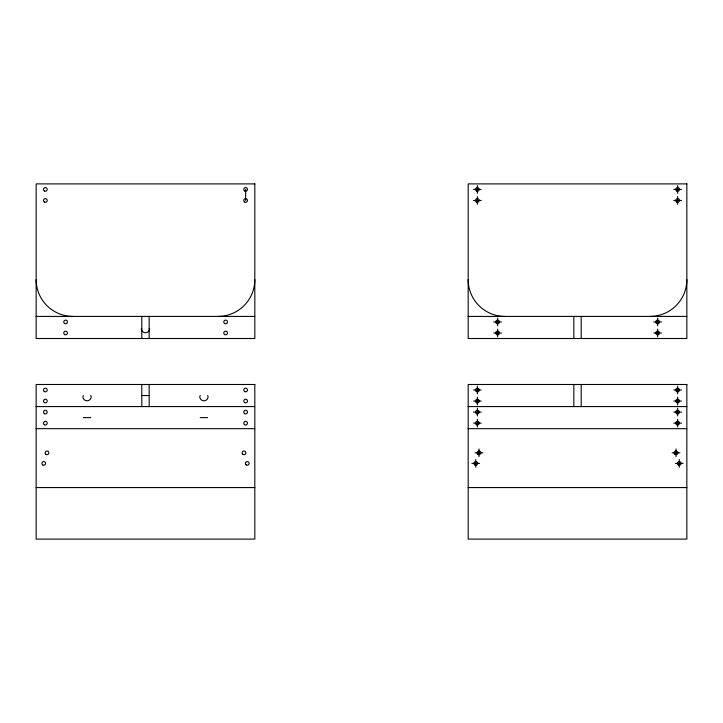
<?xml version="1.0" encoding="UTF-8"?>
<svg xmlns="http://www.w3.org/2000/svg" width="723" height="723" viewBox="0 0 723 723"><rect width="100%" height="100%" fill="white"/><g stroke="black" fill="none" stroke-linecap="round" stroke-linejoin="round"><path stroke-width="1.08" d="M473.529 189.417L481.238 189.417M673.773 189.417L681.482 189.417M473.529 200.461L481.238 200.461M673.773 200.461L681.482 200.461M36.15 316.421L254.821 316.421M468.179 316.421L686.85 316.421M493.773 321.943L501.482 321.943M653.8 321.943L661.509 321.943M141.807 328.604L141.328 328.604A4.157 4.157 0 0 0 145.486 332.761A4.157 4.157 0 0 0 149.643 328.604L149.164 328.604M493.773 332.987L501.482 332.987M653.8 332.987L661.509 332.987M473.529 390.013L481.238 390.013M673.791 390.013L681.5 390.013M141.807 395.535L149.164 395.535M473.529 401.057L481.238 401.057M673.791 401.057L681.5 401.057M36.15 406.579L254.821 406.579M468.179 406.579L686.85 406.579M473.529 412.101L481.238 412.101M673.791 412.101L681.5 412.101M83.371 417.623L90.727 417.623M200.244 417.623L207.609 417.623M473.529 423.145L481.238 423.145M673.791 423.145L681.5 423.145M36.15 428.667L254.821 428.667M468.179 428.667L686.85 428.667M475.138 452.833L482.847 452.833M672.173 452.833L679.891 452.833M471.911 463.398L479.62 463.398M675.409 463.398L683.118 463.398M36.15 487.564L254.821 487.564M468.179 487.564L686.85 487.564M679.259 459.539L679.259 467.257M677.632 185.558L677.632 193.267M677.632 196.602L677.632 204.311M677.65 386.154L677.65 393.863M677.65 397.198L677.65 404.907M677.65 408.242L677.65 415.951M677.65 419.286L677.65 427.004M676.032 448.983L676.032 456.692M657.65 318.093L657.65 325.802M657.65 329.137L657.65 336.846M581.193 316.421L581.193 338.509M581.193 384.491L581.193 406.579M573.836 316.421L573.836 338.509M573.836 384.491L573.836 406.579M497.632 318.093L497.632 325.802M497.632 329.137L497.632 336.846M478.997 448.983L478.997 456.692M477.379 185.558L477.379 193.267M477.379 196.602L477.379 204.311M477.379 386.154L477.379 393.863M477.379 397.198L477.379 404.907M477.379 408.242L477.379 415.951M477.379 419.286L477.379 427.004M475.761 459.539L475.761 467.257M245.621 189.417L245.621 200.488M207.609 395.535L208.088 396.638A4.157 4.157 0 0 1 203.922 400.795A4.157 4.157 0 0 1 199.765 396.638L200.244 395.535M149.164 316.421L149.164 338.509M149.164 384.491L149.164 406.579M141.807 316.421L141.807 338.509M141.807 384.491L141.807 406.579M90.727 395.535L91.206 396.638A4.157 4.157 0 0 1 87.049 400.795A4.157 4.157 0 0 1 82.892 396.638L83.371 395.535M72.96 316.421A36.81 36.81 0 0 1 36.15 279.611M254.821 279.611A36.81 36.81 0 0 1 218.012 316.421M686.85 279.611A36.81 36.81 0 0 1 650.04 316.421M504.988 316.421A36.81 36.81 0 0 1 468.179 279.611M254.821 183.895L36.15 183.895L36.15 338.509L254.821 338.509L254.821 183.895M686.85 183.895L468.179 183.895L468.179 338.509L686.85 338.509L686.85 183.895M254.821 384.491L36.15 384.491L36.15 539.105L254.821 539.105L254.821 384.491M686.85 384.491L468.179 384.491L468.179 539.105L686.85 539.105L686.85 384.491M244.591 413.628A1.844 1.844 0 0 0 247.456 412.227A1.844 1.844 0 0 0 244.817 410.447A1.844 1.844 0 0 0 244.591 413.628M244.591 424.672A1.844 1.844 0 0 0 247.456 423.271A1.844 1.844 0 0 0 244.817 421.491A1.844 1.844 0 0 0 244.591 424.672M44.32 424.672A1.844 1.844 0 0 0 47.194 423.271A1.844 1.844 0 0 0 44.546 421.491A1.844 1.844 0 0 0 44.32 424.672M44.437 413.692A1.844 1.844 0 0 0 47.194 412.101A1.844 1.844 0 0 0 44.437 410.51A1.844 1.844 0 0 0 44.437 413.692M42.802 464.979A1.844 1.844 0 0 0 45.576 463.416A1.844 1.844 0 0 0 42.838 461.798A1.844 1.844 0 0 0 42.802 464.979M46.028 454.424A1.844 1.844 0 0 0 48.812 452.86A1.844 1.844 0 0 0 46.064 451.233A1.844 1.844 0 0 0 46.028 454.424M242.991 454.369A1.844 1.844 0 0 0 245.847 452.95A1.844 1.844 0 0 0 243.181 451.188A1.844 1.844 0 0 0 242.991 454.369M246.218 464.934A1.844 1.844 0 0 0 249.074 463.506A1.844 1.844 0 0 0 246.416 461.753A1.844 1.844 0 0 0 246.218 464.934M244.591 402.584A1.844 1.844 0 0 0 247.456 401.184A1.844 1.844 0 0 0 244.817 399.403A1.844 1.844 0 0 0 244.591 402.584M244.699 391.604A1.844 1.844 0 0 0 247.465 390.013A1.844 1.844 0 0 0 244.699 388.414A1.844 1.844 0 0 0 244.699 391.604M44.32 391.541A1.844 1.844 0 0 0 47.194 390.14A1.844 1.844 0 0 0 44.546 388.359A1.844 1.844 0 0 0 44.32 391.541M44.32 402.584A1.844 1.844 0 0 0 47.194 401.184A1.844 1.844 0 0 0 44.546 399.403A1.844 1.844 0 0 0 44.32 402.584M64.573 323.47A1.844 1.844 0 0 0 67.438 322.078A1.844 1.844 0 0 0 64.799 320.289A1.844 1.844 0 0 0 64.573 323.47M64.681 334.586A1.844 1.844 0 0 0 67.438 332.987A1.844 1.844 0 0 0 64.681 331.396A1.844 1.844 0 0 0 64.681 334.586M244.699 191.008A1.844 1.844 0 0 0 247.465 189.417A1.844 1.844 0 0 0 244.699 187.817A1.844 1.844 0 0 0 244.699 191.008M244.591 201.979A1.844 1.844 0 0 0 247.456 200.587A1.844 1.844 0 0 0 244.817 198.807A1.844 1.844 0 0 0 244.591 201.979M44.32 201.979A1.844 1.844 0 0 0 47.194 200.587A1.844 1.844 0 0 0 44.546 198.807A1.844 1.844 0 0 0 44.32 201.979M44.437 191.008A1.844 1.844 0 0 0 47.194 189.417A1.844 1.844 0 0 0 44.437 187.817A1.844 1.844 0 0 0 44.437 191.008M224.591 323.47A1.844 1.844 0 0 0 227.465 322.078A1.844 1.844 0 0 0 224.817 320.289A1.844 1.844 0 0 0 224.591 323.47M224.591 334.514A1.844 1.844 0 0 0 227.465 333.122A1.844 1.844 0 0 0 224.817 331.333A1.844 1.844 0 0 0 224.591 334.514M656.62 334.514A1.844 1.844 0 0 0 659.484 333.122A1.844 1.844 0 0 0 656.846 331.333A1.844 1.844 0 0 0 656.62 334.514M656.62 323.47A1.844 1.844 0 0 0 659.484 322.078A1.844 1.844 0 0 0 656.846 320.289A1.844 1.844 0 0 0 656.62 323.47M476.457 191.008A1.844 1.844 0 0 0 479.222 189.417A1.844 1.844 0 0 0 476.457 187.817A1.844 1.844 0 0 0 476.457 191.008M476.349 201.979A1.844 1.844 0 0 0 479.213 200.587A1.844 1.844 0 0 0 476.574 198.807A1.844 1.844 0 0 0 476.349 201.979M676.728 202.051A1.844 1.844 0 0 0 679.484 200.461A1.844 1.844 0 0 0 676.728 198.861A1.844 1.844 0 0 0 676.728 202.051M676.728 191.008A1.844 1.844 0 0 0 679.484 189.417A1.844 1.844 0 0 0 676.728 187.817A1.844 1.844 0 0 0 676.728 191.008M496.71 334.586A1.844 1.844 0 0 0 499.466 332.987A1.844 1.844 0 0 0 496.71 331.396A1.844 1.844 0 0 0 496.71 334.586M496.593 323.47A1.844 1.844 0 0 0 499.466 322.078A1.844 1.844 0 0 0 496.828 320.289A1.844 1.844 0 0 0 496.593 323.47M476.349 402.584A1.844 1.844 0 0 0 479.213 401.184A1.844 1.844 0 0 0 476.574 399.403A1.844 1.844 0 0 0 476.349 402.584M476.349 391.541A1.844 1.844 0 0 0 479.213 390.14A1.844 1.844 0 0 0 476.574 388.359A1.844 1.844 0 0 0 476.349 391.541M676.728 391.604A1.844 1.844 0 0 0 679.484 390.013A1.844 1.844 0 0 0 676.728 388.414A1.844 1.844 0 0 0 676.728 391.604M676.611 402.584A1.844 1.844 0 0 0 679.484 401.184A1.844 1.844 0 0 0 676.845 399.403A1.844 1.844 0 0 0 676.611 402.584M678.246 464.934A1.844 1.844 0 0 0 681.102 463.506A1.844 1.844 0 0 0 678.436 461.753A1.844 1.844 0 0 0 678.246 464.934M675.02 454.369A1.844 1.844 0 0 0 677.867 452.95A1.844 1.844 0 0 0 675.21 451.188A1.844 1.844 0 0 0 675.02 454.369M478.057 454.424A1.844 1.844 0 0 0 480.831 452.86A1.844 1.844 0 0 0 478.093 451.233A1.844 1.844 0 0 0 478.057 454.424M474.83 464.979A1.844 1.844 0 0 0 477.605 463.416A1.844 1.844 0 0 0 474.866 461.798A1.844 1.844 0 0 0 474.83 464.979M476.457 413.692A1.844 1.844 0 0 0 479.222 412.101A1.844 1.844 0 0 0 476.457 410.51A1.844 1.844 0 0 0 476.457 413.692M476.349 424.672A1.844 1.844 0 0 0 479.213 423.271A1.844 1.844 0 0 0 476.574 421.491A1.844 1.844 0 0 0 476.349 424.672M676.728 424.735A1.844 1.844 0 0 0 679.484 423.145A1.844 1.844 0 0 0 676.728 421.554A1.844 1.844 0 0 0 676.728 424.735M676.728 413.692A1.844 1.844 0 0 0 679.484 412.101A1.844 1.844 0 0 0 676.728 410.51A1.844 1.844 0 0 0 676.728 413.692"/></g></svg>
